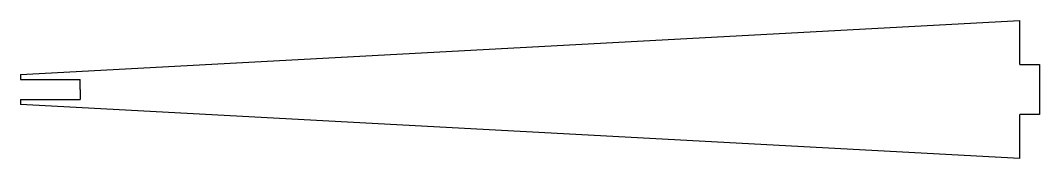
# Model space of a CAD drawing. Header units: inches. Extents: x 429 to 531, y -133 to -119.
import ezdxf

# ---------------------------------------------------------------- set-up
doc = ezdxf.new("R2010")
doc.units = ezdxf.units.IN
doc.header["$MEASUREMENT"] = 0
doc.layers.add('LAYER01', color=7, linetype='Continuous')

msp = doc.modelspace()

# ---------------------------------------------------------------- linework, layer by layer
for p, q in [((528.68, -123.23), (530.68, -123.23)), ((530.68, -123.23), (530.68, -128.23)), ((428.62, -124.23), (428.62, -124.73)), ((428.62, -126.73), (428.62, -127.23)), ((528.68, -132.66), (528.68, -128.23)), ((530.68, -128.23), (528.68, -128.23))]:
    msp.add_line(p, q)
at = {"layer": 'LAYER01'}
for p, q in [((428.62, -124.23), (528.68, -118.81)), ((528.68, -123.23), (528.68, -118.81)), ((428.62, -124.73), (434.62, -124.73)), ((434.62, -125.73), (434.62, -124.73)), ((434.62, -125.73), (434.62, -126.73)), ((428.62, -126.73), (434.62, -126.73)), ((528.68, -132.66), (428.62, -127.23))]:
    msp.add_line(p, q, dxfattribs=at)

doc.saveas('drawing.dxf')
